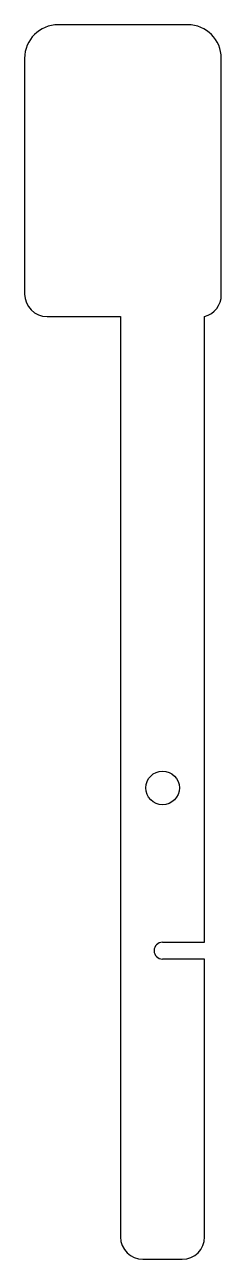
# Model space of a CAD drawing. Header units: millimetres. Extents: x -107 to -90, y -84 to 26.
import ezdxf

# ---------------------------------------------------------------- set-up
doc = ezdxf.new("R2010")
doc.units = ezdxf.units.MM
doc.layers.get('0').update_dxf_attribs({"linetype": 'CONTINUOUS'})

msp = doc.modelspace()

# ---------------------------------------------------------------- linework, layer by layer
for p, q in [((-92.51, 26), (-104.05, 26)), ((-107.05, 23), (-107.05, 2)), ((-89.51, 1.93), (-89.51, 23)), ((-105.05, 0), (-98.5, 0)), ((-98.5, 0), (-98.5, -82)), ((-91, -55.75), (-91, 0)), ((-94.75, -55.75), (-91, -55.75)), ((-91, -57.25), (-94.75, -57.25)), ((-91, -82), (-91, -57.25)), ((-96.5, -84), (-93, -84))]:
    msp.add_line(p, q)
msp.add_circle((-94.75, -42), 1.5)
for centre, radius, start, end in [((-104.05, 23), 3, 90, 180), ((-92.51, 23), 3, 0, 90), ((-105.05, 2), 2, 180, 270), ((-91.51, 1.93), 2, -75.2264, 0), ((-94.75, -56.5), 0.75, 90, 270), ((-96.5, -82), 2, 180, 270), ((-93, -82), 2, -90, 0)]:
    msp.add_arc(centre, radius, start, end)

doc.saveas('drawing.dxf')
